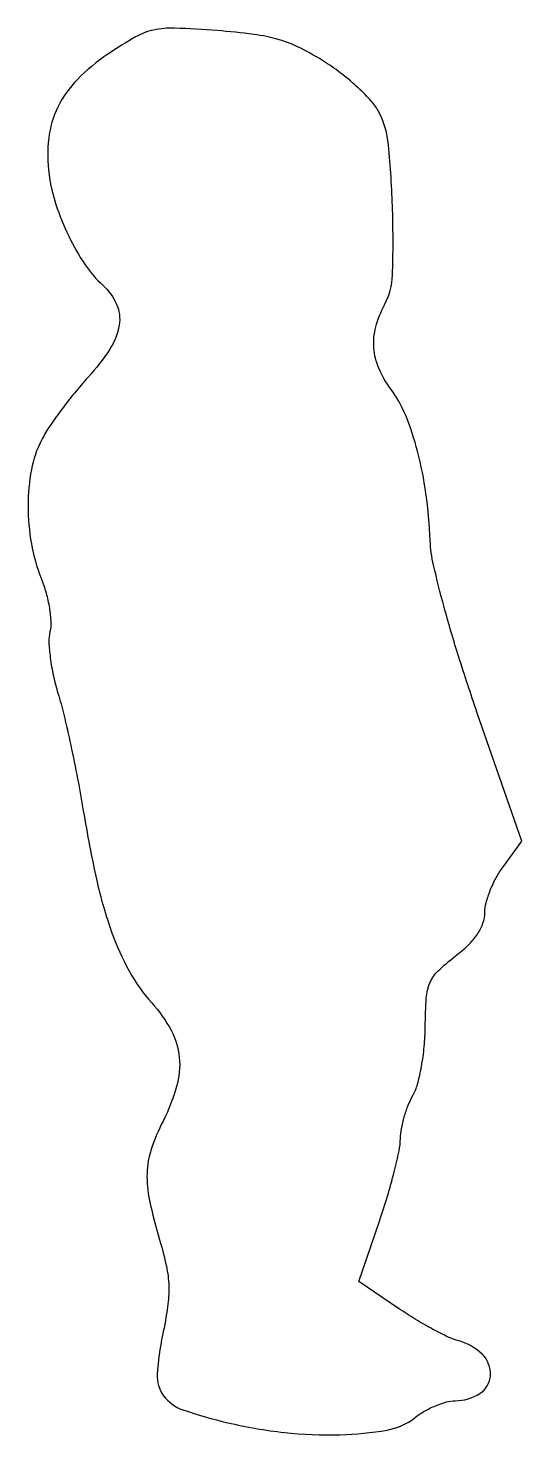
# Model space of a CAD drawing. Extents: x 0 to 58, y 0 to 166.
import ezdxf

# ---------------------------------------------------------------- set-up
doc = ezdxf.new("R2010")
doc.units = 0

msp = doc.modelspace()

# ---------------------------------------------------------------- linework, layer by layer
msp.add_lwpolyline([(9.5, 162.863578, 0.050149), (5.888799, 159.868568, 0.080801), (3.581763, 156.615997, 0.085266), (2.500169, 152.931974, 0.062246), (2.538143, 148.658234, 0.045944), (3.349703, 145.113041, 0.033997), (4.86048, 141.382976, 0.034666), (6.797209, 138.016859, 0.061116), (8.89359, 135.595012, -0.106006), (10.511177, 133.349888, -0.144405), (10.823737, 130.888186, -0.105254), (9.729647, 128.069634, -0.04021), (7.133866, 124.727657, 0.014269), (5.53389, 122.874555, 0.011584), (3.923461, 120.801774, 0.011753), (2.527689, 118.821017, 0.029586), (1.633866, 117.29966, 0.072588), (0.46029, 113.840872, 0.045189), (0.066623, 109.568149, 0.043667), (0.451033, 105.0946, 0.05195), (1.608474, 101.0205, -0.028301), (2.181813, 99.313426, -0.026245), (2.575741, 97.509168, -0.027197), (2.753931, 95.867226, -0.075047), (2.642589, 94.712098, 0.072883), (2.520845, 93.503531, 0.02132), (2.684927, 91.638356, 0.02093), (3.051796, 89.52938, 0.021029), (3.593265, 87.461835, -0.015685), (4.279887, 84.949861, -0.005676), (5.101861, 81.343635, -0.005622), (5.913153, 77.372181, -0.006661), (6.587375, 73.601604, 0.013671), (8.17974, 65.364459, 0.03115), (9.933023, 59.280555, 0.040884), (12.032453, 54.636655, 0.057163), (14.678949, 50.933604, -0.060416), (16.958536, 47.69983, -0.100035), (17.922505, 44.515295, -0.093813), (17.60194, 41.061511, -0.048066), (16, 37, 0.037948), (14.611801, 33.678563, 0.072926), (14.112037, 30.842596, 0.060304), (14.406225, 27.640764, 0.019149), (15.59584, 22.989227, -0.019056), (16.39002, 19.886287, -0.045373), (16.678923, 17.525599, -0.043619), (16.542531, 15.096476, -0.016462), (15.945604, 11.743675, 0.036795), (15.313347, 7.108048, 0.177355), (16.059663, 4.598522, 0.151319), (18.335085, 2.93839, 0.024727), (23.641858, 1.409477, 0.030671), (30.331794, 0.262876, 0.033801), (36.896707, -0.005408, 0.035929), (42.453145, 0.544007, 0.124673), (45.727129, 2, -0.037216), (46.865274, 2.76555, -0.030469), (48.181624, 3.4125, -0.031476), (49.471662, 3.858628, -0.067608), (50.512414, 4, 0.143902), (53.407898, 4.850956, 0.23966), (54.661445, 6.996982, 0.21688), (53.709289, 9.459691, 0.128294), (50.923489, 11.052997, -0.044953), (49.685043, 11.510943, -0.01249), (47.836577, 12.44759, -0.012502), (45.788357, 13.617573, -0.012811), (43.818049, 14.879403), (39.136099, 18.049842), (41.568049, 25.200074, 0.00951), (42.501646, 28.126366, 0.010335), (43.296024, 31.006286, 0.009878), (43.875641, 33.496164, 0.048839), (44.035435, 34.925152, -0.042761), (44.151605, 36.092009, -0.024069), (44.480268, 37.478014, -0.023871), (44.949915, 38.855016, -0.035737), (45.5, 40, 0.064093), (46.053186, 41.340797, 0.021276), (46.519732, 43.419823, 0.020785), (46.845893, 45.791957, 0.0222), (46.964565, 48.131311, -0.015629), (47.091962, 51.522654, -0.083654), (47.522658, 53.315821, -0.101269), (48.481855, 54.704452, -0.028221), (50.5, 56.432202, 0.029698), (52.042026, 57.760254, 0.051132), (53.130465, 59.057069, 0.06254), (53.779663, 60.331418, 0.086779), (54, 61.591384, -0.065835), (54.153988, 62.755807, -0.029734), (54.642854, 64.219172, -0.028803), (55.350742, 65.724951, -0.034913), (56.188441, 67.041009), (58.376881, 70.001033), (53.074243, 85.250517, -0.007279), (50.931941, 91.713183, -0.009751), (49.189923, 97.636504, -0.009902), (47.945909, 102.575891, -0.045471), (47.545636, 105.5, 0.022965), (47.042465, 111.008944, 0.029328), (46.051632, 116.008629, 0.032875), (44.65366, 120.227022, 0.062808), (42.910007, 123.335592, -0.056919), (41.492247, 125.795063, -0.083833), (40.896164, 128.210652, -0.084161), (41.127246, 130.681059, -0.05782), (42.164484, 133.303009, 0.115669), (43.099667, 136.791715, 0.015351), (43.106506, 144.482082, 0.016405), (42.625143, 152.159409, 0.095747), (41.486917, 156.025301, 0.06443), (40.615892, 157.282404, 0.021947), (39.053247, 158.866747, 0.021403), (37.155147, 160.483772, 0.023077), (35.171445, 161.889984, 0.025966), (32.269688, 163.546018, 0.045502), (29.699238, 164.559997, 0.038663), (26.713895, 165.188518, 0.013799), (22.379199, 165.634916, 0.009302), (17.362119, 165.918286, 0.062523), (14.882346, 165.701839, 0.077172), (12.754445, 164.886317, 0.018041)], format="xyb", close=True)

doc.saveas('drawing.dxf')
